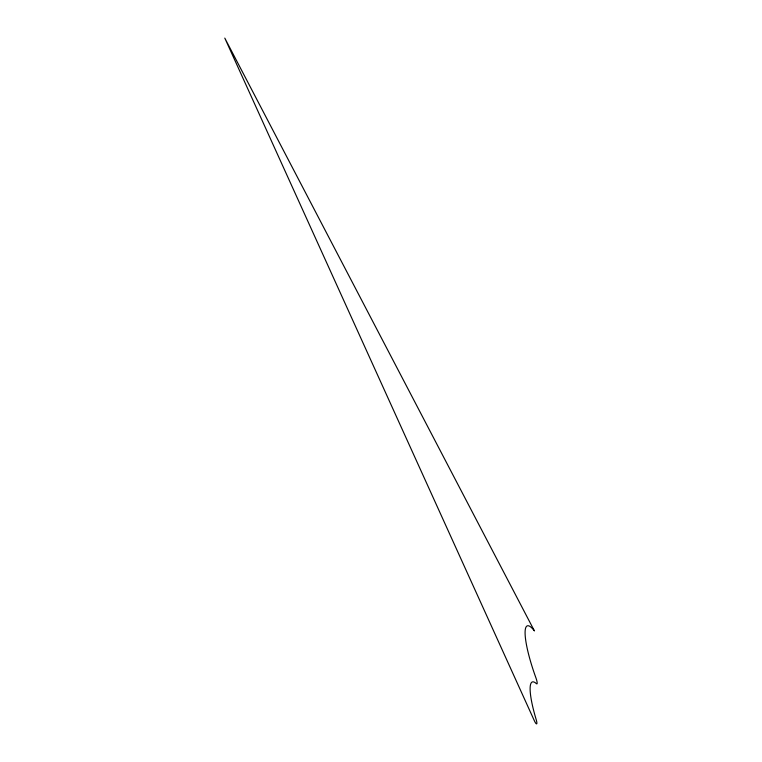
<?xml version="1.0" encoding="UTF-8"?>
<svg xmlns="http://www.w3.org/2000/svg" width="762" height="762" viewBox="0 0 762 762"><rect width="100%" height="100%" fill="white"/><g stroke="black" fill="none" stroke-linecap="round" stroke-linejoin="round"><path stroke-width="1.14" d="M534.333 630.774L224.79 38.1L534.295 720.614A6.086 1.133 69.8 0 0 536.658 723.871A6.086 1.133 69.8 0 0 536.181 719.557A52.864 9.83 69.8 0 1 536.477 683.704A6.086 1.133 69.8 0 0 535.953 677.913A52.959 9.849 69.8 0 1 534.333 630.774"/></g></svg>
